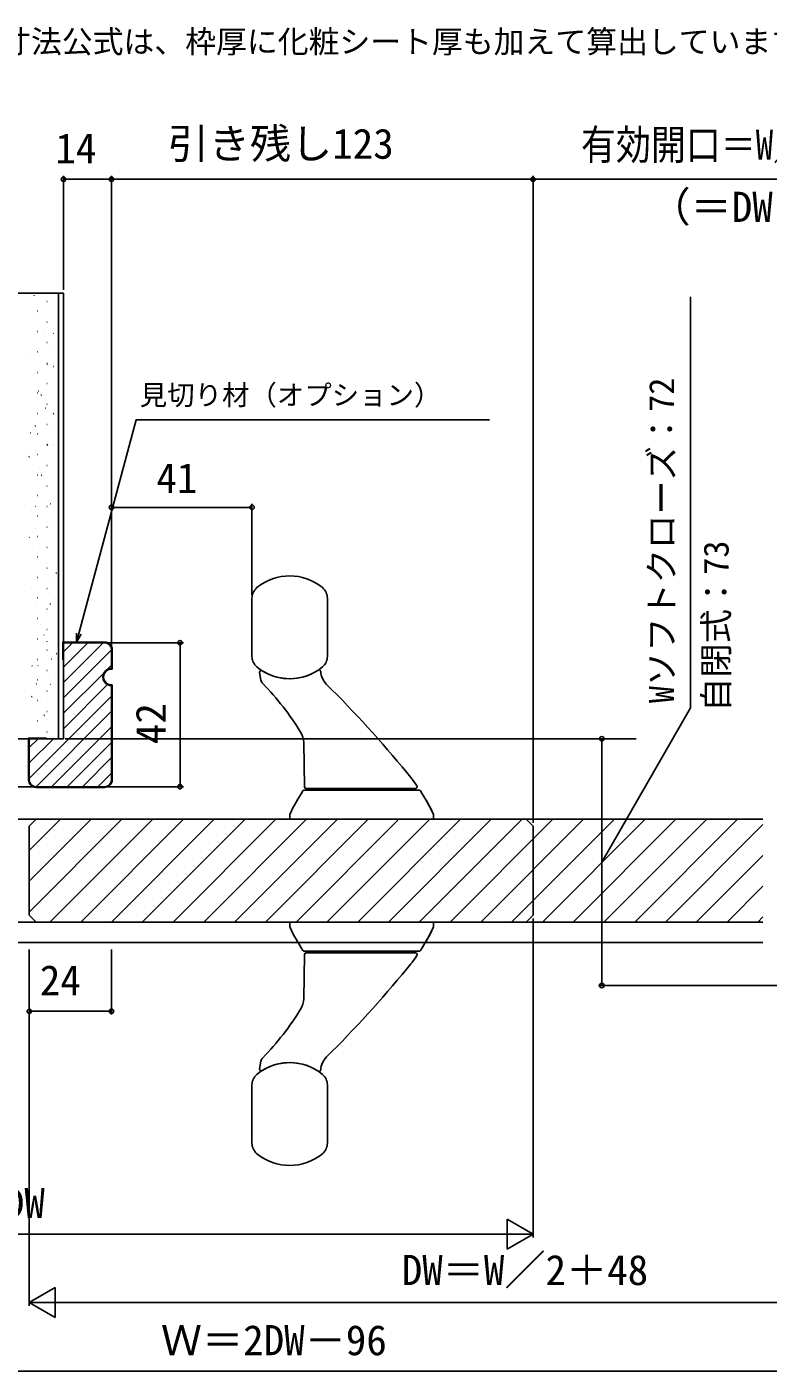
# Model space of a CAD drawing. Units: millimetres, scale not verified. Extents: x -525 to 525, y -783 to 779.
# Drawn here: x -224.3 to -8, y -400 to -7.8 of the extents above; entities that cross this region are included whole.
import ezdxf
from ezdxf.enums import TextEntityAlignment as Align

# ---------------------------------------------------------------- set-up
doc = ezdxf.new("R2010")
doc.units = ezdxf.units.MM
doc.header["$LTSCALE"] = 4
for name, color, linetype in [('0-2_USER1', 3, 'Continuous'), ('0-3_YKK_11', 7, 'Continuous'), ('0-4_YKK_12', 2, 'Continuous'), ('0-5_YKK_13', 4, 'Continuous'), ('0-7_YKK_D', 6, 'Continuous'), ('0-9_YSS_K', 3, 'Continuous'), ('0-A_YSS_KE', 3, 'Continuous')]:
    doc.layers.add(name, color=color, linetype=linetype)
doc.styles.add('ＭＳ ゴシック', font='')
doc.styles.get('ＭＳ ゴシック').set_extended_font_data('MS Gothic')

msp = doc.modelspace()

# ---------------------------------------------------------------- linework, layer by layer
at = {"layer": '0-3_YKK_11'}
msp.add_lwpolyline([(-110.5, -230.476), (-110.379, -230.476), (-110.261, -230.476), (-110.152, -230.476), (-110.055, -230.476), (-109.977, -230.476), (-109.926, -230.476), (-109.908, -230.476)], dxfattribs=at)
msp.add_lwpolyline([(-147.523, -237.381), (-147.523, -237.381), (-147.523, -237.381), (-147.523, -237.381), (-147.523, -237.381), (-147.523, -237.381), (-147.523, -237.381), (-147.523, -237.381)], close=True, dxfattribs=at)
at = {"layer": '0-4_YKK_12'}
for p, q in [((-78.621, -238.976), (-333.645, -238.976)), ((-223.621, -240.976), (-221.621, -238.976)), ((-223.621, -248.081), (-214.516, -238.976)), ((-223.621, -257.061), (-205.536, -238.976)), ((-223.621, -266.042), (-196.555, -238.976)), ((-9.529, -238.976), (-221.621, -238.976)), ((-217.575, -268.976), (-187.575, -238.976)), ((-208.595, -268.976), (-178.595, -238.976)), ((-199.615, -268.976), (-169.615, -238.976)), ((-190.634, -268.976), (-160.634, -238.976)), ((-181.654, -268.976), (-151.654, -238.976)), ((-172.674, -268.976), (-142.674, -238.976)), ((-163.694, -268.976), (-133.694, -238.976)), ((-154.713, -268.976), (-124.713, -238.976)), ((-145.733, -268.976), (-115.733, -238.976)), ((-136.753, -268.976), (-106.753, -238.976)), ((-127.773, -268.976), (-97.773, -238.976)), ((-118.792, -268.976), (-88.792, -238.976)), ((-109.812, -268.976), (-79.812, -238.976)), ((-100.832, -268.976), (-70.832, -238.976)), ((-91.852, -268.976), (-61.852, -238.976)), ((-82.871, -268.976), (-52.871, -238.976)), ((-78.621, -238.976), (-76.621, -240.976)), ((-73.891, -268.976), (-43.891, -238.976)), ((-64.911, -268.976), (-34.911, -238.976)), ((-55.931, -268.976), (-25.931, -238.976)), ((-46.95, -268.976), (-16.95, -238.976)), ((-223.621, -240.976), (-223.621, -266.976)), ((-76.621, -266.976), (-76.621, -240.976)), ((-37.97, -268.976), (-9.529, -240.535)), ((-28.99, -268.976), (-9.529, -249.515)), ((-20.01, -268.976), (-9.529, -258.495)), ((-78.621, -268.976), (-333.645, -268.976)), ((-221.621, -268.976), (-223.621, -266.976)), ((-9.529, -268.976), (-221.621, -268.976)), ((-78.621, -268.976), (-76.621, -266.976)), ((-11.029, -268.976), (-9.529, -267.476)), ((-333.645, -274.976), (-9.529, -274.976))]:
    msp.add_line(p, q, dxfattribs=at)
at = {"layer": '0-5_YKK_13'}
for p, q in [((-158.621, -191.461), (-158.621, -174.491)), ((-136.621, -174.491), (-136.621, -191.461)), ((-156.413, -196.153), (-156.024, -198.361)), ((-143.538, -216.584), (-143.313, -229.485)), ((-142.813, -229.976), (-142.312, -229.976)), ((-142.805, -230.476), (-142.742, -230.476)), ((-142.742, -230.476), (-110.5, -230.476)), ((-142.312, -229.976), (-111.523, -229.976)), ((-140.321, -230.476), (-140.321, -229.976)), ((-112.921, -230.476), (-112.921, -229.976)), ((-110.5, -230.476), (-110.437, -230.476)), ((-146.621, -238.976), (-106.621, -238.976)), ((-105.626, -238.841), (-105.673, -237.476)), ((-146.621, -268.976), (-106.621, -268.976)), ((-105.626, -269.112), (-105.673, -270.476)), ((-142.813, -277.976), (-142.312, -277.976)), ((-142.805, -277.476), (-142.742, -277.476)), ((-142.742, -277.476), (-110.5, -277.476)), ((-142.312, -277.976), (-111.523, -277.976)), ((-140.321, -277.476), (-140.321, -277.976)), ((-112.921, -277.476), (-112.921, -277.976)), ((-110.5, -277.476), (-110.437, -277.476)), ((-143.538, -291.368), (-143.313, -278.467)), ((-156.413, -311.799), (-156.024, -309.591)), ((-158.621, -316.491), (-158.621, -333.461)), ((-136.621, -333.461), (-136.621, -316.491))]:
    msp.add_line(p, q, dxfattribs=at)
for points in [[(-155.102, -195.978), (-155.257, -195.887), (-155.401, -195.801), (-155.527, -195.723), (-155.618, -195.666), (-155.653, -195.644)], [(-139.357, -195.494), (-139.423, -195.537), (-139.591, -195.645), (-139.813, -195.784)], [(-143.334, -230.476), (-143.3, -230.476), (-143.206, -230.476), (-143.07, -230.476), (-142.912, -230.476), (-142.742, -230.476)], [(-111.523, -229.976), (-111.4, -229.976), (-111.281, -229.976), (-111.169, -229.976), (-111.07, -229.976), (-110.99, -229.976), (-110.937, -229.976), (-110.919, -229.976)], [(-110.5, -230.476), (-110.379, -230.476), (-110.261, -230.476), (-110.152, -230.476), (-110.055, -230.476), (-109.977, -230.476), (-109.926, -230.476), (-109.908, -230.476)], [(-146.621, -238.976), (-147.621, -238.976), (-147.572, -237.581)], [(-105.67, -237.581), (-105.621, -238.976), (-106.621, -238.976)], [(-146.621, -268.976), (-147.621, -268.976), (-147.572, -270.371)], [(-105.67, -270.371), (-105.621, -268.976), (-106.621, -268.976)], [(-143.334, -277.476), (-143.3, -277.476), (-143.206, -277.476), (-143.07, -277.476), (-142.912, -277.476), (-142.742, -277.476)], [(-111.523, -277.976), (-111.4, -277.976), (-111.281, -277.976), (-111.169, -277.976), (-111.07, -277.976), (-110.99, -277.976), (-110.937, -277.976), (-110.919, -277.976)], [(-110.5, -277.476), (-110.379, -277.476), (-110.261, -277.476), (-110.152, -277.476), (-110.055, -277.476), (-109.977, -277.476), (-109.926, -277.476), (-109.908, -277.476)], [(-155.102, -311.975), (-155.257, -312.065), (-155.401, -312.152), (-155.527, -312.229), (-155.618, -312.286), (-155.653, -312.308)], [(-139.357, -312.458), (-139.423, -312.415), (-139.591, -312.307), (-139.813, -312.168)]]:
    msp.add_lwpolyline(points, dxfattribs=at)
for points in [[(-147.572, -237.581), (-147.572, -237.581), (-147.572, -237.581), (-147.572, -237.581)], [(-147.523, -237.381), (-147.523, -237.381), (-147.523, -237.381), (-147.523, -237.381), (-147.523, -237.381), (-147.523, -237.381), (-147.523, -237.381), (-147.523, -237.381)], [(-105.67, -237.581), (-105.67, -237.581), (-105.67, -237.581), (-105.67, -237.581)], [(-147.572, -270.371), (-147.572, -270.371), (-147.572, -270.371), (-147.572, -270.371)], [(-147.523, -270.571), (-147.523, -270.571), (-147.523, -270.571), (-147.523, -270.571), (-147.523, -270.571), (-147.523, -270.571), (-147.523, -270.571), (-147.523, -270.571)], [(-105.67, -270.371), (-105.67, -270.371), (-105.67, -270.371), (-105.67, -270.371)]]:
    msp.add_lwpolyline(points, close=True, dxfattribs=at)
for centre, radius, start, end in [((-147.621, -182.976), 15, 50.4788, 129.5212), ((-154.621, -174.491), 4, 129.5212, 180), ((-140.621, -174.491), 4, 360, 50.4788), ((-154.621, -191.461), 4, 180, 230.4788), ((-140.621, -191.461), 4, 309.5212, 360), ((-147.621, -182.976), 15, 230.4788, 309.5212), ((-155.921, -196.067), 0.5, 57.62322, 190), ((-147.621, -182.976), 15, 240.08524, 301.3671), ((-139.082, -195.912), 0.5, 4.66765, 123.43083), ((-132.603, -195.383), 6, 184.66765, 225.17028), ((-154.055, -198.014), 2, 190, 224.4781), ((-212.563, -255.466), 80, 31.60243, 44.4781), ((-383.584, -447.86), 350, 39.47926, 45.17028), ((-149.537, -216.688), 6, 1, 31.60243), ((-159.746, -263.478), 60, 34.85225, 39.47926), ((-93.496, -263.478), 60, 146.88973, 154.21782), ((-143.334, -230.976), 0.5, 90, 146.88973), ((-142.813, -229.476), 0.5, 181, 270), ((-110.919, -229.476), 0.5, 270, 34.85225), ((-109.908, -230.976), 0.5, 33.11027, 90), ((-159.747, -263.478), 60, 25.78218, 33.11027), ((-159.747, -263.478), 60, 25.68141, 31.50112), ((-147.073, -237.599), 0.5, 154.21785, 178), ((-147.073, -237.598), 0.5, 154.2168, 178.00012), ((-106.169, -237.598), 0.5, 1.99988, 25.7832), ((-147.073, -270.354), 0.5, 182, 205.78215), ((-147.073, -270.354), 0.5, 181.99988, 205.7832), ((-93.496, -244.474), 60, 205.78218, 213.11027), ((-159.747, -244.474), 60, 326.88973, 334.21782), ((-159.747, -244.474), 60, 328.49888, 334.31859), ((-106.169, -270.354), 0.5, 334.2168, 358.00012), ((-143.334, -276.976), 0.5, 213.11027, 270), ((-142.813, -278.476), 0.5, 90, 179), ((-110.919, -278.476), 0.5, 325.14775, 90), ((-109.908, -276.976), 0.5, 270, 326.88973), ((-159.746, -244.474), 60, 320.52074, 325.14775), ((-383.584, -60.092), 350, 314.82972, 320.52074), ((-149.537, -291.264), 6, 328.39757, 359), ((-212.563, -252.486), 80, 315.5219, 328.39757), ((-154.055, -309.938), 2, 135.5219, 170), ((-132.603, -312.569), 6, 134.82972, 175.33235), ((-154.621, -316.491), 4, 129.5212, 180), ((-147.621, -324.976), 15, 50.4788, 129.5212), ((-155.921, -311.886), 0.5, 170, 302.37678), ((-147.621, -324.976), 15, 58.6329, 119.91476), ((-139.082, -312.041), 0.5, 236.56917, 355.33235), ((-140.621, -316.491), 4, 0, 50.4788), ((-154.621, -333.461), 4, 180, 230.4788), ((-147.621, -324.976), 15, 230.4788, 309.5212), ((-140.621, -333.461), 4, 309.5212, 0)]:
    msp.add_arc(centre, radius, start, end, dxfattribs=at)
at = {"layer": '0-7_YKK_D'}
for p, q in [((-213.621, -84.476), (-213.621, -51.276)), ((-213.621, -52.276), (-199.621, -52.276)), ((-199.621, -188.476), (-199.621, -51.276)), ((-199.621, -73.476), (-199.621, -51.276)), ((-199.621, -52.276), (-76.621, -52.276)), ((-76.621, -239.976), (-76.621, -51.276)), ((-76.621, -239.976), (-76.621, -51.276)), ((106.379, -52.276), (-76.621, -52.276)), ((-199.621, -188.476), (-199.621, -146.976)), ((-199.621, -147.976), (-158.621, -147.976)), ((-158.621, -173.491), (-158.621, -146.976)), ((-200.621, -187.476), (-178.621, -187.476)), ((-179.621, -229.476), (-179.621, -187.476)), ((-213.121, -215.476), (-46.547, -215.476)), ((-56.547, -215.476), (-56.547, -287.476)), ((-222.621, -229.476), (-244.621, -229.476)), ((-222.621, -229.476), (-244.621, -229.476)), ((-200.621, -229.476), (-178.621, -229.476)), ((-76.621, -267.976), (-76.621, -360.976)), ((-223.621, -276.976), (-223.623, -380.972)), ((-223.621, -276.976), (-223.621, -295.976)), ((-199.621, -276.976), (-199.621, -295.976)), ((107.379, -287.476), (-57.547, -287.476)), ((-199.621, -294.976), (-223.621, -294.976)), ((-76.621, -359.976), (-84.199, -355.601)), ((-84.199, -355.601), (-84.199, -364.351)), ((-351.371, -359.976), (-85.371, -359.976)), ((-76.621, -359.976), (-91.777, -359.976)), ((-76.621, -359.976), (-84.199, -364.351)), ((-223.623, -379.972), (-216.046, -375.597)), ((-216.046, -384.347), (-216.046, -375.597)), ((-223.623, -379.972), (-216.046, -384.347)), ((-223.623, -379.972), (-208.468, -379.973)), ((101.126, -379.979), (-214.873, -379.972)), ((-386.371, -399.975), (117.629, -399.975))]:
    msp.add_line(p, q, dxfattribs=at)
for points in [[(-56.547, -251.476), (-30.666, -206.482), (-30.666, -86.607)], [(-209.803, -187.276), (-209.143, -184.813), (-192.444, -122.494), (-89.307, -122.494)], [(-208.483, -184.99), (-209.803, -187.276), (-209.803, -184.636)]]:
    msp.add_lwpolyline(points, dxfattribs=at)
for centre in [(-213.621, -52.276), (-199.621, -52.276), (-199.621, -52.276), (-76.621, -52.276), (-76.621, -52.276), (-199.621, -147.976), (-158.621, -147.976), (-179.621, -187.476), (-56.547, -215.476), (-179.621, -229.476), (-56.547, -287.476), (-223.621, -294.976), (-199.621, -294.976)]:
    msp.add_circle(centre, 0.637, dxfattribs=at)
at = {"layer": '0-9_YSS_K'}
for p, q in [((-222.224, -86.126), (-222.205, -86.12)), ((-215.121, -215.476), (-215.121, -85.476)), ((-218.44, -87.938), (-218.34, -87.938)), ((-221.29, -90.688), (-221.19, -90.688)), ((-221.026, -91.384), (-221.007, -91.377)), ((-218.44, -93.918), (-218.34, -93.918)), ((-215.21, -90.688), (-215.121, -90.688)), ((-221.29, -96.668), (-221.19, -96.668)), ((-219.074, -96.375), (-219.055, -96.368)), ((-216.675, -97.258), (-216.508, -97.148)), ((-215.21, -96.668), (-215.121, -96.668)), ((-218.44, -99.898), (-218.34, -99.898)), ((-217.782, -101.599), (-217.763, -101.592)), ((-223.362, -103.575), (-223.344, -103.569)), ((-221.29, -102.648), (-221.19, -102.648)), ((-218.44, -105.878), (-218.34, -105.878)), ((-215.21, -102.648), (-215.121, -102.648)), ((-222.07, -108.8), (-222.051, -108.793)), ((-221.29, -108.628), (-221.19, -108.628)), ((-218.444, -106.265), (-218.277, -106.154)), ((-216.584, -106.857), (-216.565, -106.85)), ((-215.21, -108.628), (-215.121, -108.628)), ((-218.44, -111.858), (-218.34, -111.858)), ((-221.29, -114.608), (-221.19, -114.608)), ((-220.873, -114.057), (-220.854, -114.051)), ((-220.213, -115.271), (-220.046, -115.161)), ((-215.21, -114.608), (-215.121, -114.608)), ((-221.29, -120.588), (-221.19, -120.588)), ((-218.921, -119.048), (-218.902, -119.041)), ((-218.44, -117.838), (-218.34, -117.838)), ((-216.603, -120.718), (-216.436, -120.607)), ((-215.21, -120.588), (-215.121, -120.588)), ((-221.981, -124.278), (-221.815, -124.167)), ((-218.44, -123.818), (-218.34, -123.818)), ((-217.629, -124.272), (-217.61, -124.266)), ((-223.209, -126.249), (-223.19, -126.242)), ((-221.29, -126.568), (-221.19, -126.568)), ((-215.21, -126.568), (-215.121, -126.568)), ((-223.75, -133.284), (-223.584, -133.174)), ((-221.917, -131.473), (-221.898, -131.466)), ((-221.29, -132.548), (-221.19, -132.548)), ((-218.44, -129.798), (-218.34, -129.798)), ((-218.372, -129.724), (-218.205, -129.614)), ((-216.431, -129.53), (-216.412, -129.523)), ((-215.21, -132.548), (-215.121, -132.548)), ((-220.719, -136.731), (-220.7, -136.724)), ((-218.44, -135.778), (-218.34, -135.778)), ((-221.29, -138.528), (-221.19, -138.528)), ((-220.141, -138.73), (-219.974, -138.62)), ((-215.21, -138.528), (-215.121, -138.528)), ((-221.29, -144.508), (-221.19, -144.508)), ((-218.767, -141.721), (-218.749, -141.715)), ((-218.44, -141.758), (-218.34, -141.758)), ((-215.21, -144.508), (-215.121, -144.508)), ((-223.056, -148.922), (-223.037, -148.915)), ((-221.91, -147.737), (-221.743, -147.626)), ((-218.44, -147.738), (-218.34, -147.738)), ((-217.475, -146.946), (-217.456, -146.939)), ((-221.29, -150.488), (-221.19, -150.488)), ((-216.278, -152.203), (-216.259, -152.197)), ((-215.21, -150.488), (-215.121, -150.488)), ((-223.678, -156.743), (-223.512, -156.633)), ((-221.764, -154.146), (-221.745, -154.14)), ((-221.29, -156.468), (-221.19, -156.468)), ((-218.44, -153.718), (-218.34, -153.718)), ((-215.21, -156.468), (-215.121, -156.468)), ((-220.566, -159.404), (-220.547, -159.397)), ((-218.44, -159.698), (-218.34, -159.698)), ((-221.29, -162.448), (-221.19, -162.448)), ((-218.614, -164.395), (-218.595, -164.388)), ((-215.21, -162.448), (-215.121, -162.448)), ((-221.29, -168.428), (-221.19, -168.428)), ((-218.44, -165.678), (-218.34, -165.678)), ((-215.842, -167.228), (-215.675, -167.117)), ((-215.21, -168.428), (-215.121, -168.428)), ((-222.902, -171.595), (-222.884, -171.589)), ((-218.44, -171.658), (-218.34, -171.658)), ((-217.322, -169.619), (-217.303, -169.612)), ((-221.29, -174.408), (-221.19, -174.408)), ((-217.611, -176.234), (-217.444, -176.124)), ((-216.124, -174.877), (-216.105, -174.87)), ((-215.21, -174.408), (-215.121, -174.408)), ((-221.61, -176.82), (-221.592, -176.813)), ((-221.29, -180.388), (-221.19, -180.388)), ((-218.44, -177.638), (-218.34, -177.638)), ((-215.21, -180.388), (-215.121, -180.388)), ((-220.413, -182.077), (-220.394, -182.071)), ((-218.44, -183.618), (-218.34, -183.618)), ((-221.29, -186.368), (-221.19, -186.368)), ((-219.38, -185.24), (-219.213, -185.13)), ((-218.461, -187.068), (-218.442, -187.061)), ((-215.21, -186.368), (-215.121, -186.368)), ((-213.621, -190.104), (-210.993, -187.476)), ((-213.621, -194.595), (-206.503, -187.476)), ((-213.621, -199.085), (-202.013, -187.476)), ((-218.44, -189.598), (-218.34, -189.598)), ((-215.77, -190.687), (-215.603, -190.576)), ((-213.621, -203.575), (-199.621, -189.575)), ((-222.749, -194.269), (-222.73, -194.262)), ((-221.29, -192.348), (-221.19, -192.348)), ((-221.149, -194.247), (-220.982, -194.136)), ((-218.44, -195.578), (-218.34, -195.578)), ((-217.169, -192.292), (-217.15, -192.286)), ((-215.21, -192.348), (-215.121, -192.348)), ((-200.862, -195.306), (-199.621, -194.065)), ((-221.457, -199.493), (-221.438, -199.486)), ((-221.29, -198.328), (-221.19, -198.328)), ((-217.539, -199.693), (-217.372, -199.583)), ((-215.971, -197.55), (-215.952, -197.543)), ((-215.21, -198.328), (-215.121, -198.328)), ((-213.621, -208.065), (-201.791, -196.235)), ((-213.621, -212.555), (-200.765, -199.699)), ((-223.621, -227.045), (-199.443, -202.868)), ((-222.917, -203.253), (-222.751, -203.143)), ((-218.44, -201.558), (-218.34, -201.558)), ((-221.562, -229.476), (-199.476, -207.39)), ((-221.29, -204.308), (-221.19, -204.308)), ((-220.259, -204.751), (-220.24, -204.744)), ((-218.44, -207.538), (-218.34, -207.538)), ((-215.21, -204.308), (-215.121, -204.308)), ((-221.29, -210.288), (-221.19, -210.288)), ((-219.308, -208.7), (-219.141, -208.589)), ((-218.307, -209.741), (-218.289, -209.735)), ((-215.21, -210.288), (-215.121, -210.288)), ((-223.621, -218.065), (-221.032, -215.476)), ((-223.621, -222.555), (-216.542, -215.476)), ((-218.44, -213.518), (-218.34, -213.518)), ((-217.072, -229.476), (-199.509, -211.913)), ((-217.015, -214.966), (-216.997, -214.959)), ((-212.582, -229.476), (-199.541, -216.436)), ((-208.091, -229.476), (-199.574, -220.959)), ((-203.601, -229.476), (-199.607, -225.481))]:
    msp.add_line(p, q, dxfattribs=at)
at = {"layer": '0-A_YSS_KE'}
for p, q in [((-333.645, -85.476), (-213.621, -85.476)), ((-213.621, -85.476), (-213.621, -215.476)), ((-199.621, -194.976), (-199.621, -189.476)), ((-199.421, -195.185), (-199.421, -189.476)), ((-213.621, -192.476), (-213.821, -192.476)), ((-199.621, -227.476), (-199.621, -199.976)), ((-199.421, -227.476), (-199.421, -199.767)), ((-213.621, -215.476), (-333.645, -215.476)), ((-218.621, -215.476), (-218.621, -215.276)), ((-221.621, -229.476), (-201.621, -229.476)), ((-221.621, -229.676), (-201.621, -229.676))]:
    msp.add_line(p, q, dxfattribs=at)
for points in [[(-201.621, -187.476), (-213.621, -187.476), (-213.621, -215.476), (-223.621, -215.476), (-223.621, -227.476)], [(-201.621, -187.276), (-213.821, -187.276), (-213.821, -192.476)], [(-218.621, -215.276), (-223.821, -215.276), (-223.821, -227.476)]]:
    msp.add_lwpolyline(points, dxfattribs=at)
for centre, radius, start, end in [((-201.621, -189.476), 2.2, 0, 90), ((-201.621, -189.476), 2, 0, 90), ((-199.621, -197.476), 2.5, 90, 270), ((-199.621, -197.476), 2.3, 85.01146, 274.98854), ((-221.621, -227.476), 2.2, 180.00001, 270), ((-221.621, -227.476), 2, 180.00001, 270), ((-201.621, -227.476), 2, 270, 0), ((-201.621, -227.476), 2.2, 270, 0)]:
    msp.add_arc(centre, radius, start, end, dxfattribs=at)

# ---------------------------------------------------------------- texts
at = {"layer": '0-2_USER1', "style": 'ＭＳ ゴシック'}
msp.add_text('※有効開口寸法公式は、枠厚に化粧シート厚も加えて算出しています。', height=6.598, dxfattribs=at).set_placement((-277.107, -17.391), align=Align.BOTTOM_LEFT)
at = {"layer": '0-7_YKK_D', "style": 'ＭＳ ゴシック'}
for s, height, p in [('14', 8.798, (-215.996, -50.276)), ('引き残し123', 8.798, (-183.223, -48.912)), ('（＝DW－151.5）', 8.798, (-42.632, -67.344)), ('見切り材（オプション）', 5.865, (-191.359, -119.903)), ('41', 8.798, (-186.519, -146.476)), ('24', 8.798, (-220.519, -292.976)), ('DW', 8.798, (-231.019, -357.976)), ('Ｗ＝2DW－96', 8.798, (-185.201, -397.975))]:
    msp.add_text(s, height=height, dxfattribs=at).set_placement(p, align=Align.BOTTOM_LEFT)
at = {"layer": '0-7_YKK_D', "style": 'ＭＳ ゴシック', "width": 0.85}
msp.add_text('有効開口＝W／2－103.5', height=8.798, dxfattribs=at).set_placement((-62.635, -49.208), align=Align.BOTTOM_LEFT)
at = {"layer": '0-7_YKK_D', "style": 'ＭＳ ゴシック'}
for s, height, rotation, p in [('Wソフトクローズ：72', 7.331, 90, (-33.246, -205.095)), ('自閉式：73', 7.331, 90, (-17.348, -207.652)), ('42', 8.798, 90, (-181.121, -217.067)), ('DW＝W／2＋48', 8.798, 359.999, (-114.93, -377.497))]:
    msp.add_text(s, height=height, rotation=rotation, dxfattribs=at).set_placement(p, align=Align.BOTTOM_LEFT)

doc.saveas('drawing.dxf')
